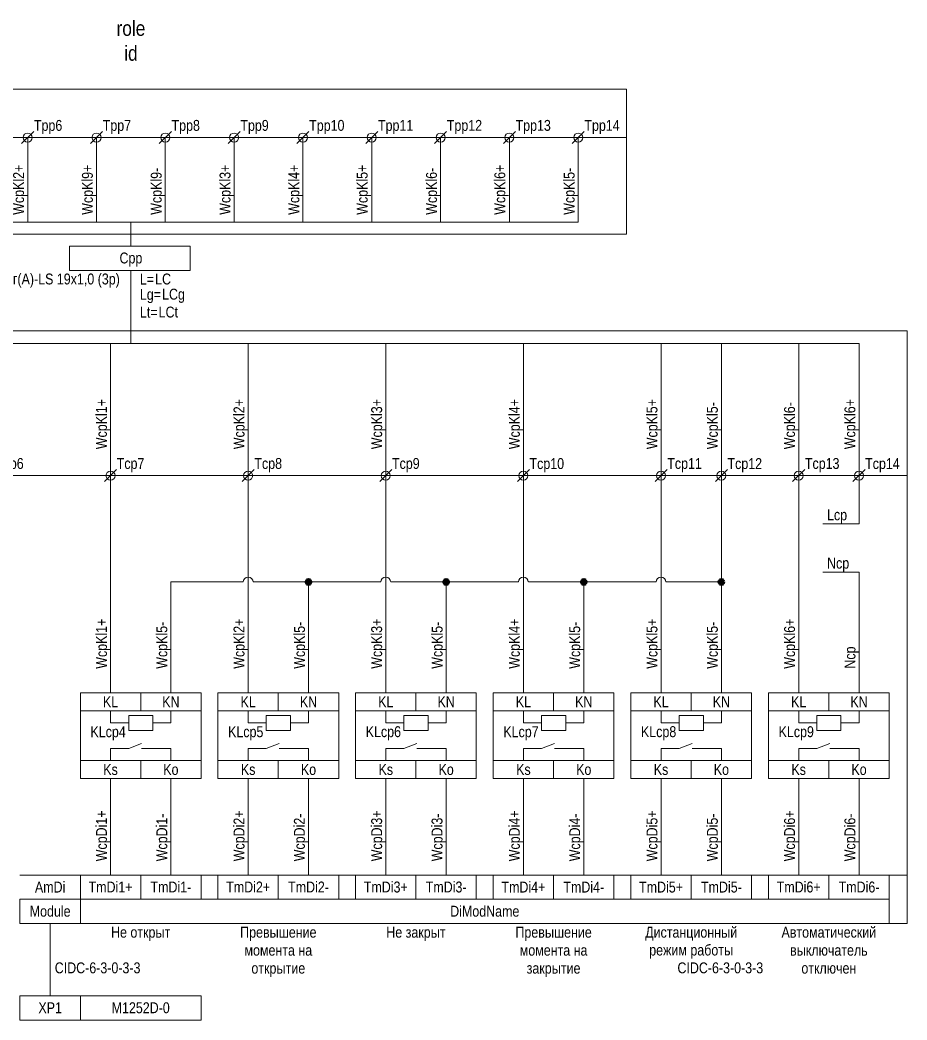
# Model space of a CAD drawing. Header units: millimetres. Extents: x 20 to 279, y -175 to -5.
# Drawn here: x 132.1 to 279.1, y -175.2 to -9.5 of the extents above; entities that cross this region are included whole.
import ezdxf

# ---------------------------------------------------------------- set-up
doc = ezdxf.new("R2010")
doc.units = ezdxf.units.MM
doc.header["$MEASUREMENT"] = 0
doc.linetypes.add('1_1', pattern=[2000, 1000, -1000])
doc.linetypes.add('4_2_1_2', pattern=[6702.777624, 3527.777672, -1763.888836, 0, -1411.111116])
for name, color, linetype in [('cp_params_di', 7, 'Continuous'), ('cp_params_do', 7, 'Continuous'), ('cp_static_di', 7, 'Continuous'), ('cp_static_do', 7, 'Continuous'), ('id_params_di', 7, 'Continuous'), ('id_params_do', 7, 'Continuous'), ('id_static_di', 7, 'Continuous'), ('id_static_do', 7, 'Continuous')]:
    doc.layers.add(name, color=color, linetype=linetype)
doc.styles.add('СГЕНЕРИР_СТИЛЬ_1', font='')
doc.styles.get('СГЕНЕРИР_СТИЛЬ_1').set_extended_font_data('Arial Narrow')

msp = doc.modelspace()

# ---------------------------------------------------------------- hatches: boundary and pattern name
at = {"layer": 'cp_static_di', "linetype": 'Continuous', "lineweight": 0, "true_color": 0x000000}
for points in [[(179.52, -102.62), (179.55, -102.78), (179.64, -102.91), (179.77, -102.99), (179.92, -103.02), (180.08, -102.99), (180.21, -102.91), (180.29, -102.78), (180.32, -102.62), (180.29, -102.47), (180.21, -102.34), (180.08, -102.25), (179.92, -102.22), (179.77, -102.25), (179.64, -102.34), (179.55, -102.47)], [(202.32, -102.62), (202.35, -102.78), (202.44, -102.91), (202.57, -102.99), (202.72, -103.02), (202.88, -102.99), (203.01, -102.91), (203.09, -102.78), (203.12, -102.62), (203.09, -102.47), (203.01, -102.34), (202.88, -102.25), (202.72, -102.22), (202.57, -102.25), (202.44, -102.34), (202.35, -102.47)], [(225.12, -102.62), (225.15, -102.78), (225.24, -102.91), (225.37, -102.99), (225.52, -103.02), (225.68, -102.99), (225.81, -102.91), (225.89, -102.78), (225.92, -102.62), (225.89, -102.47), (225.81, -102.34), (225.68, -102.25), (225.52, -102.22), (225.37, -102.25), (225.24, -102.34), (225.15, -102.47)]]:
    msp.add_hatch(color=18, dxfattribs=at).paths.add_polyline_path(points)
at = {"layer": 'id_static_di', "linetype": 'Continuous', "lineweight": 0, "true_color": 0x000000}
msp.add_hatch(color=18, dxfattribs=at).paths.add_polyline_path([(247.92, -102.62), (247.95, -102.78), (248.04, -102.91), (248.17, -102.99), (248.32, -103.02), (248.48, -102.99), (248.61, -102.91), (248.69, -102.78), (248.72, -102.62), (248.69, -102.47), (248.61, -102.34), (248.48, -102.25), (248.32, -102.22), (248.17, -102.25), (248.04, -102.34), (247.95, -102.47)])

# ---------------------------------------------------------------- linework, layer by layer
at = {"layer": 'cp_static_di', "color": 7, "linetype": '1_1', "lineweight": 15, "ltscale": 100}
msp.add_line((279.07, -61), (56.53, -61), dxfattribs=at)
at = {"layer": 'cp_static_di', "color": 7, "linetype": 'Continuous', "lineweight": 15, "ltscale": 100}
for p, q in [((71.53, -63.14), (271.12, -63.14)), ((147.12, -63.14), (147.12, -85)), ((169.92, -63.14), (169.92, -85)), ((192.72, -63.14), (192.72, -85)), ((215.52, -63.14), (215.52, -85)), ((238.32, -63.14), (238.32, -85)), ((248.32, -63.14), (248.32, -85)), ((261.12, -63.14), (261.12, -85)), ((271.12, -63.14), (271.12, -85)), ((146.12, -86), (148.12, -84)), ((168.92, -86), (170.92, -84)), ((147.12, -85), (147.12, -121)), ((169.92, -85), (169.92, -121)), ((192.72, -85), (192.72, -121)), ((215.52, -85), (215.52, -121)), ((238.32, -85), (238.32, -121)), ((248.32, -121), (248.32, -85)), ((261.12, -85), (261.12, -121)), ((271.12, -85), (271.12, -93)), ((265.15, -93), (271.12, -93)), ((265.15, -101), (271.12, -101)), ((271.12, -121), (271.12, -101)), ((157.12, -121), (157.12, -102.62)), ((179.92, -121), (179.92, -103.02)), ((202.72, -121), (202.72, -103.02)), ((225.52, -121), (225.52, -103.02)), ((147.12, -135.18), (147.12, -151.18)), ((157.12, -135.18), (157.12, -151.18)), ((169.92, -135.18), (169.92, -151.18)), ((179.92, -135.18), (179.92, -151.18)), ((192.72, -135.18), (192.72, -151.18)), ((202.72, -135.18), (202.72, -151.18)), ((215.52, -135.18), (215.52, -151.18)), ((225.52, -135.18), (225.52, -151.18)), ((238.32, -135.18), (238.32, -151.18)), ((248.32, -135.18), (248.32, -151.18)), ((261.12, -135.18), (261.12, -151.18)), ((271.12, -135.18), (271.12, -151.18)), ((132.12, -151.18), (279.07, -151.18)), ((132.12, -159.18), (279.07, -159.18))]:
    msp.add_line(p, q, dxfattribs=at)
at = {"layer": 'cp_static_di', "color": 7, "linetype": '4_2_1_2', "lineweight": 15, "ltscale": 100}
msp.add_line((56.53, -85), (279.07, -85), dxfattribs=at)
at = {"layer": 'cp_static_di', "color": 7, "linetype": 'Continuous', "lineweight": 15, "ltscale": 100}
for points in [[(142.12, -135.18), (162.12, -135.18), (162.12, -121), (142.12, -121)], [(142.12, -123.96), (152.12, -123.96), (152.12, -121), (142.12, -121)], [(152.12, -123.96), (162.12, -123.96), (162.12, -121), (152.12, -121)], [(164.92, -135.18), (184.92, -135.18), (184.92, -121), (164.92, -121)], [(164.92, -123.96), (174.92, -123.96), (174.92, -121), (164.92, -121)], [(174.92, -123.96), (184.92, -123.96), (184.92, -121), (174.92, -121)], [(187.72, -135.18), (207.72, -135.18), (207.72, -121), (187.72, -121)], [(187.72, -123.96), (197.72, -123.96), (197.72, -121), (187.72, -121)], [(197.72, -123.96), (207.72, -123.96), (207.72, -121), (197.72, -121)], [(210.52, -135.18), (230.52, -135.18), (230.52, -121), (210.52, -121)], [(210.52, -123.96), (220.52, -123.96), (220.52, -121), (210.52, -121)], [(220.52, -123.96), (230.52, -123.96), (230.52, -121), (220.52, -121)], [(233.32, -135.18), (253.32, -135.18), (253.32, -121), (233.32, -121)], [(233.32, -123.96), (243.32, -123.96), (243.32, -121), (233.32, -121)], [(243.32, -123.96), (253.32, -123.96), (253.32, -121), (243.32, -121)], [(256.12, -135.18), (276.12, -135.18), (276.12, -121), (256.12, -121)], [(256.12, -123.96), (266.12, -123.96), (266.12, -121), (256.12, -121)], [(266.12, -123.96), (276.12, -123.96), (276.12, -121), (266.12, -121)], [(154.13, -124.72), (154.13, -127.21), (150.13, -127.21), (150.13, -124.72)], [(176.93, -124.72), (176.93, -127.21), (172.93, -127.21), (172.93, -124.72)], [(199.73, -124.72), (199.73, -127.21), (195.73, -127.21), (195.73, -124.72)], [(222.53, -124.72), (222.53, -127.21), (218.53, -127.21), (218.53, -124.72)], [(245.33, -124.72), (245.33, -127.21), (241.33, -127.21), (241.33, -124.72)], [(268.12, -124.72), (268.12, -127.21), (264.12, -127.21), (264.12, -124.72)], [(142.12, -135.18), (152.12, -135.18), (152.12, -132.21), (142.12, -132.21)], [(152.12, -135.18), (162.12, -135.18), (162.12, -132.21), (152.12, -132.21)], [(164.92, -135.18), (174.92, -135.18), (174.92, -132.21), (164.92, -132.21)], [(174.92, -135.18), (184.92, -135.18), (184.92, -132.21), (174.92, -132.21)], [(187.72, -135.18), (197.72, -135.18), (197.72, -132.21), (187.72, -132.21)], [(197.72, -135.18), (207.72, -135.18), (207.72, -132.21), (197.72, -132.21)], [(210.52, -135.18), (220.52, -135.18), (220.52, -132.21), (210.52, -132.21)], [(220.52, -135.18), (230.52, -135.18), (230.52, -132.21), (220.52, -132.21)], [(233.32, -135.18), (243.32, -135.18), (243.32, -132.21), (233.32, -132.21)], [(243.32, -135.18), (253.32, -135.18), (253.32, -132.21), (243.32, -132.21)], [(256.12, -135.18), (266.12, -135.18), (266.12, -132.21), (256.12, -132.21)], [(266.12, -135.18), (276.12, -135.18), (276.12, -132.21), (266.12, -132.21)], [(142.12, -151.18), (152.12, -151.18), (152.12, -155.18), (142.12, -155.18)], [(152.12, -151.18), (162.12, -151.18), (162.12, -155.18), (152.12, -155.18)], [(164.92, -151.18), (174.92, -151.18), (174.92, -155.18), (164.92, -155.18)], [(174.92, -151.18), (184.92, -151.18), (184.92, -155.18), (174.92, -155.18)], [(187.72, -151.18), (197.72, -151.18), (197.72, -155.18), (187.72, -155.18)], [(197.72, -151.18), (207.72, -151.18), (207.72, -155.18), (197.72, -155.18)], [(210.52, -151.18), (220.52, -151.18), (220.52, -155.18), (210.52, -155.18)], [(220.52, -151.18), (230.52, -151.18), (230.52, -155.18), (220.52, -155.18)], [(233.32, -151.18), (243.32, -151.18), (243.32, -155.18), (233.32, -155.18)], [(243.32, -151.18), (253.32, -151.18), (253.32, -155.18), (243.32, -155.18)], [(256.12, -151.18), (266.12, -151.18), (266.12, -155.18), (256.12, -155.18)], [(266.12, -151.18), (276.12, -151.18), (276.12, -155.18), (266.12, -155.18)], [(142.12, -155.18), (276.12, -155.18), (276.12, -159.18), (142.12, -159.18)]]:
    msp.add_lwpolyline(points, close=True, dxfattribs=at)
for points in [[(147.13, -123.96), (147.13, -125.96), (150.13, -125.96)], [(157.12, -123.96), (157.12, -125.96), (154.13, -125.96)], [(169.93, -123.96), (169.93, -125.96), (172.93, -125.96)], [(179.92, -123.96), (179.92, -125.96), (176.93, -125.96)], [(192.73, -123.96), (192.73, -125.96), (195.73, -125.96)], [(202.72, -123.96), (202.72, -125.96), (199.73, -125.96)], [(215.53, -123.96), (215.53, -125.96), (218.53, -125.96)], [(225.52, -123.96), (225.52, -125.96), (222.53, -125.96)], [(238.33, -123.96), (238.33, -125.96), (241.33, -125.96)], [(248.32, -123.96), (248.32, -125.96), (245.33, -125.96)], [(261.13, -123.96), (261.13, -125.96), (264.12, -125.96)], [(271.12, -123.96), (271.12, -125.96), (268.12, -125.96)], [(147.13, -132.21), (147.13, -130.18), (150.13, -130.18)], [(150.13, -130.18), (152.27, -129.35)], [(154.13, -130.18), (152.27, -130.18)], [(157.12, -132.21), (157.12, -130.18), (154.13, -130.18)], [(169.93, -132.21), (169.93, -130.18), (172.93, -130.18)], [(172.93, -130.18), (175.06, -129.35)], [(176.93, -130.18), (175.07, -130.18)], [(179.92, -132.21), (179.92, -130.18), (176.93, -130.18)], [(192.73, -132.21), (192.73, -130.18), (195.73, -130.18)], [(195.73, -130.18), (197.86, -129.35)], [(199.73, -130.18), (197.86, -130.18)], [(202.72, -132.21), (202.72, -130.18), (199.73, -130.18)], [(215.53, -132.21), (215.53, -130.18), (218.53, -130.18)], [(218.53, -130.18), (220.66, -129.35)], [(222.53, -130.18), (220.66, -130.18)], [(225.52, -132.21), (225.52, -130.18), (222.53, -130.18)], [(238.33, -132.21), (238.33, -130.18), (241.33, -130.18)], [(241.33, -130.18), (243.46, -129.35)], [(245.33, -130.18), (243.46, -130.18)], [(248.32, -132.21), (248.32, -130.18), (245.33, -130.18)], [(261.13, -132.21), (261.13, -130.18), (264.12, -130.18)], [(264.12, -130.18), (266.26, -129.35)], [(268.12, -130.18), (266.26, -130.18)], [(271.12, -132.21), (271.12, -130.18), (268.12, -130.18)]]:
    msp.add_lwpolyline(points, dxfattribs=at)
for centre in [(147.12, -85), (169.92, -85)]:
    msp.add_circle(centre, 0.75, dxfattribs=at)
at = {"layer": 'cp_static_di', "color": 7, "linetype": 'Continuous', "lineweight": 70, "ltscale": 100}
for centre in [(179.92, -102.62), (202.72, -102.62), (225.52, -102.62)]:
    msp.add_circle(centre, 0.4, dxfattribs=at)
at = {"layer": 'cp_static_di', "color": 7, "linetype": 'Continuous', "lineweight": 15, "ltscale": 100}
for centre in [(169.92, -102.62), (192.72, -102.62), (215.52, -102.62), (238.32, -102.62)]:
    msp.add_arc(centre, 0.815, 0, 180, dxfattribs=at)
at = {"layer": 'cp_static_do', "color": 7, "linetype": '1_1', "lineweight": 15, "ltscale": 100}
msp.add_line((279.07, -61), (279.07, -159.18), dxfattribs=at)
at = {"layer": 'cp_static_do', "color": 7, "linetype": 'Continuous', "lineweight": 15, "ltscale": 100}
for p, q in [((191.72, -86), (193.72, -84)), ((214.52, -86), (216.52, -84)), ((237.32, -86), (239.32, -84)), ((247.32, -86), (249.32, -84)), ((260.12, -86), (262.12, -84)), ((270.12, -86), (272.12, -84)), ((137.12, -159.18), (137.12, -171.18))]:
    msp.add_line(p, q, dxfattribs=at)
for points in [[(142.12, -159.18), (132.12, -159.18), (132.12, -155.18), (142.12, -155.18)], [(142.12, -175.18), (132.12, -175.18), (132.12, -171.18), (142.12, -171.18)], [(142.12, -171.18), (162.12, -171.18), (162.12, -175.18), (142.12, -175.18)]]:
    msp.add_lwpolyline(points, close=True, dxfattribs=at)
for centre in [(192.72, -85), (215.52, -85), (238.32, -85), (248.32, -85), (261.12, -85), (271.12, -85)]:
    msp.add_circle(centre, 0.75, dxfattribs=at)
at = {"layer": 'id_static_di', "color": 7, "linetype": 'Continuous', "lineweight": 15, "ltscale": 100}
for p, q in [((150.5, -63.14), (150.5, -51)), ((169.11, -102.62), (157.12, -102.62)), ((191.91, -102.62), (170.74, -102.62)), ((214.71, -102.62), (193.54, -102.62)), ((237.51, -102.62), (216.34, -102.62)), ((247.92, -102.62), (239.14, -102.62))]:
    msp.add_line(p, q, dxfattribs=at)
at = {"layer": 'id_static_di', "color": 7, "linetype": 'Continuous', "lineweight": 70, "ltscale": 100}
msp.add_circle((248.32, -102.62), 0.4, dxfattribs=at)
at = {"layer": 'id_static_do', "color": 7, "linetype": '1_1', "lineweight": 15, "ltscale": 100}
for p, q in [((232.58, -21), (69.68, -21)), ((232.58, -45), (232.58, -21)), ((232.58, -45), (69.68, -45))]:
    msp.add_line(p, q, dxfattribs=at)
at = {"layer": 'id_static_do', "color": 7, "linetype": 'Continuous', "lineweight": 15, "ltscale": 100}
for p, q in [((132.4, -30), (134.4, -28)), ((143.8, -30), (145.8, -28)), ((155.2, -30), (157.2, -28)), ((166.6, -30), (168.6, -28)), ((178, -30), (180, -28)), ((189.4, -30), (191.4, -28)), ((200.8, -30), (202.8, -28)), ((212.2, -30), (214.2, -28)), ((223.6, -30), (225.6, -28)), ((133.4, -43), (133.4, -29)), ((144.8, -43), (144.8, -29)), ((156.2, -43), (156.2, -29)), ((167.6, -43), (167.6, -29)), ((179, -43), (179, -29)), ((190.4, -43), (190.4, -29)), ((201.8, -43), (201.8, -29)), ((213.2, -43), (213.2, -29)), ((224.6, -43), (224.6, -29)), ((76.4, -43), (224.6, -43)), ((150.5, -47), (150.5, -43))]:
    msp.add_line(p, q, dxfattribs=at)
at = {"layer": 'id_static_do', "color": 7, "linetype": '4_2_1_2', "lineweight": 15, "ltscale": 100}
msp.add_line((69.68, -29), (232.58, -29), dxfattribs=at)
at = {"layer": 'id_static_do', "color": 7, "linetype": 'Continuous', "lineweight": 15, "ltscale": 100}
msp.add_lwpolyline([(140.33, -51), (160.33, -51), (160.33, -47), (140.33, -47)], close=True, dxfattribs=at)
for centre in [(133.4, -29), (144.8, -29), (156.2, -29), (167.6, -29), (179, -29), (190.4, -29), (201.8, -29), (213.2, -29), (224.6, -29)]:
    msp.add_circle(centre, 0.75, dxfattribs=at)

# ---------------------------------------------------------------- texts
at = {"layer": 'cp_params_di', "color": 7, "linetype": 'Continuous', "lineweight": 15, "char_height": 1.8, "rotation": 90, "style": 'СГЕНЕРИР_СТИЛЬ_1'}
for s, insert, attachment_point in [('\\A1;{\\pql;\\fArial Narrow|b0|i0|c204|p34;WcpKl\\fArial Narrow|b0|i0|c204|p34;2\\fArial Narrow|b0|i0|c204|p34;+}', (130.99, -41.8), 1), ('\\A1;{\\pql;\\fArial Narrow|b0|i0|c204|p34;WcpKl\\fArial Narrow|b0|i0|c204|p34;9\\fArial Narrow|b0|i0|c204|p34;+}', (142.39, -41.8), 1), ('\\A1;{\\pql;\\fArial Narrow|b0|i0|c204|p34;WcpKl\\fArial Narrow|b0|i0|c204|p34;9\\fArial Narrow|b0|i0|c204|p34;-}', (153.79, -41.8), 1), ('\\A1;{\\pql;\\fArial Narrow|b0|i0|c204|p34;WcpKl\\fArial Narrow|b0|i0|c204|p34;3\\fArial Narrow|b0|i0|c204|p34;+}', (165.19, -41.8), 1), ('\\A1;{\\pql;\\fArial Narrow|b0|i0|c204|p34;WcpKl\\fArial Narrow|b0|i0|c204|p34;4\\fArial Narrow|b0|i0|c204|p34;+}', (176.6, -41.8), 1), ('\\A1;{\\pql;\\fArial Narrow|b0|i0|c204|p34;WcpKl\\fArial Narrow|b0|i0|c204|p34;5\\fArial Narrow|b0|i0|c204|p34;+}', (187.91, -41.8), 1), ('\\A1;{\\pql;\\fArial Narrow|b0|i0|c204|p34;WcpKl\\fArial Narrow|b0|i0|c204|p34;6\\fArial Narrow|b0|i0|c204|p34;-}', (199.39, -41.8), 1), ('\\A1;{\\pql;\\fArial Narrow|b0|i0|c204|p34;WcpKl\\fArial Narrow|b0|i0|c204|p34;6\\fArial Narrow|b0|i0|c204|p34;+}', (210.71, -41.8), 1), ('\\A1;{\\pql;\\fArial Narrow|b0|i0|c204|p34;WcpKl\\fArial Narrow|b0|i0|c204|p34;5\\fArial Narrow|b0|i0|c204|p34;-}', (222.2, -41.8), 1), ('\\A1;{\\pql;\\fArial Narrow|b0|i0|c204|p34;Wcp\\fArial Narrow|b0|i0|c204|p34;Kl1+}', (144.72, -80.63), 1), ('\\A1;{\\pql;\\fArial Narrow|b0|i0|c204|p34;WcpKl\\fArial Narrow|b0|i0|c204|p34;2\\fArial Narrow|b0|i0|c204|p34;+}', (167.51, -80.63), 1), ('\\A1;{\\pql;\\fArial Narrow|b0|i0|c204|p34;WcpKl\\fArial Narrow|b0|i0|c204|p34;3\\fArial Narrow|b0|i0|c204|p34;+}', (190.31, -80.63), 1), ('\\A1;{\\pql;\\fArial Narrow|b0|i0|c204|p34;WcpKl\\fArial Narrow|b0|i0|c204|p34;4\\fArial Narrow|b0|i0|c204|p34;+}', (213.12, -80.63), 1), ('\\A1;{\\pql;\\fArial Narrow|b0|i0|c204|p34;WcpKl\\fArial Narrow|b0|i0|c204|p34;5\\fArial Narrow|b0|i0|c204|p34;+}', (235.92, -80.63), 1), ('\\A1;{\\pql;\\fArial Narrow|b0|i0|c204|p34;WcpKl\\fArial Narrow|b0|i0|c204|p34;6\\fArial Narrow|b0|i0|c204|p34;+}', (268.71, -80.63), 1), ('\\A1;{\\pql;\\fArial Narrow|b0|i0|c204|p34;WcpKl\\fArial Narrow|b0|i0|c204|p34;5\\fArial Narrow|b0|i0|c204|p34;-}', (245.92, -80.63), 1), ('\\A1;{\\pql;\\fArial Narrow|b0|i0|c204|p34;WcpKl\\fArial Narrow|b0|i0|c204|p34;6\\fArial Narrow|b0|i0|c204|p34;-}', (258.71, -80.63), 1), ('\\A1;{\\pql;\\fArial Narrow|b0|i0|c204|p34;Wcp\\fArial Narrow|b0|i0|c204|p34;Kl1+}', (144.72, -117), 1), ('\\A1;{\\pql;\\fArial Narrow|b0|i0|c204|p34;WcpKl\\fArial Narrow|b0|i0|c204|p34;5\\fArial Narrow|b0|i0|c204|p34;-}', (154.72, -117), 1), ('\\A1;{\\pql;\\fArial Narrow|b0|i0|c204|p34;WcpKl\\fArial Narrow|b0|i0|c204|p34;2\\fArial Narrow|b0|i0|c204|p34;+}', (167.51, -117), 1), ('\\A1;{\\pql;\\fArial Narrow|b0|i0|c204|p34;WcpKl\\fArial Narrow|b0|i0|c204|p34;5\\fArial Narrow|b0|i0|c204|p34;-}', (177.52, -117), 1), ('\\A1;{\\pql;\\fArial Narrow|b0|i0|c204|p34;WcpKl\\fArial Narrow|b0|i0|c204|p34;3\\fArial Narrow|b0|i0|c204|p34;+}', (190.31, -117), 1), ('\\A1;{\\pql;\\fArial Narrow|b0|i0|c204|p34;WcpKl\\fArial Narrow|b0|i0|c204|p34;5\\fArial Narrow|b0|i0|c204|p34;-}', (200.32, -117), 1), ('\\A1;{\\pql;\\fArial Narrow|b0|i0|c204|p34;WcpKl\\fArial Narrow|b0|i0|c204|p34;4\\fArial Narrow|b0|i0|c204|p34;+}', (213.12, -117), 1), ('\\A1;{\\pql;\\fArial Narrow|b0|i0|c204|p34;WcpKl\\fArial Narrow|b0|i0|c204|p34;5\\fArial Narrow|b0|i0|c204|p34;-}', (223.12, -117), 1), ('\\A1;{\\pql;\\fArial Narrow|b0|i0|c204|p34;WcpKl\\fArial Narrow|b0|i0|c204|p34;5\\fArial Narrow|b0|i0|c204|p34;+}', (235.92, -117), 1), ('\\A1;{\\pql;\\fArial Narrow|b0|i0|c204|p34;WcpKl\\fArial Narrow|b0|i0|c204|p34;5\\fArial Narrow|b0|i0|c204|p34;-}', (245.92, -117), 1), ('\\A1;{\\pql;\\fArial Narrow|b0|i0|c204|p34;WcpKl\\fArial Narrow|b0|i0|c204|p34;6\\fArial Narrow|b0|i0|c204|p34;+}', (258.71, -117), 1), ('\\A1;{\\pqc;\\fArial Narrow|b0|i0|c204|p34;N\\fArial Narrow|b0|i0|c204|p34;cp}', (268.72, -115.14), 2), ('\\A1;{\\pql;\\fArial Narrow|b0|i0|c204|p34;WcpDi1\\fArial Narrow|b0|i0|c204|p34;+}', (144.72, -148.89), 1), ('\\A1;{\\pql;\\fArial Narrow|b0|i0|c204|p34;WcpDi\\fArial Narrow|b0|i0|c204|p34;2\\fArial Narrow|b0|i0|c204|p34;+}', (167.51, -148.89), 1), ('\\A1;{\\pql;\\fArial Narrow|b0|i0|c204|p34;WcpDi\\fArial Narrow|b0|i0|c204|p34;3\\fArial Narrow|b0|i0|c204|p34;+}', (190.31, -148.89), 1), ('\\A1;{\\pql;\\fArial Narrow|b0|i0|c204|p34;WcpDi\\fArial Narrow|b0|i0|c204|p34;4\\fArial Narrow|b0|i0|c204|p34;+}', (213.12, -148.89), 1), ('\\A1;{\\pql;\\fArial Narrow|b0|i0|c204|p34;WcpDi\\fArial Narrow|b0|i0|c204|p34;5\\fArial Narrow|b0|i0|c204|p34;+}', (235.92, -148.89), 1), ('\\A1;{\\pql;\\fArial Narrow|b0|i0|c204|p34;WcpDi\\fArial Narrow|b0|i0|c204|p34;6\\fArial Narrow|b0|i0|c204|p34;+}', (258.71, -148.89), 1), ('\\A1;{\\pql;\\fArial Narrow|b0|i0|c204|p34;WcpDi1\\fArial Narrow|b0|i0|c204|p34;-}', (154.72, -148.89), 1), ('\\A1;{\\pql;\\fArial Narrow|b0|i0|c204|p34;WcpDi\\fArial Narrow|b0|i0|c204|p34;2\\fArial Narrow|b0|i0|c204|p34;-}', (177.51, -148.89), 1), ('\\A1;{\\pql;\\fArial Narrow|b0|i0|c204|p34;WcpDi\\fArial Narrow|b0|i0|c204|p34;3\\fArial Narrow|b0|i0|c204|p34;-}', (200.31, -148.89), 1), ('\\A1;{\\pql;\\fArial Narrow|b0|i0|c204|p34;WcpDi\\fArial Narrow|b0|i0|c204|p34;4\\fArial Narrow|b0|i0|c204|p34;-}', (223.12, -148.89), 1), ('\\A1;{\\pql;\\fArial Narrow|b0|i0|c204|p34;WcpDi\\fArial Narrow|b0|i0|c204|p34;5\\fArial Narrow|b0|i0|c204|p34;-}', (245.92, -148.89), 1), ('\\A1;{\\pql;\\fArial Narrow|b0|i0|c204|p34;WcpDi\\fArial Narrow|b0|i0|c204|p34;6\\fArial Narrow|b0|i0|c204|p34;-}', (268.71, -148.89), 1)]:
    msp.add_mtext(s, dxfattribs=dict(at, insert=insert, attachment_point=attachment_point))
at = {"layer": 'cp_params_di', "color": 7, "linetype": 'Continuous', "lineweight": 15, "char_height": 1.8, "style": 'СГЕНЕРИР_СТИЛЬ_1'}
for s, insert, attachment_point in [('\\A1;{\\pql;\\fArial Narrow|b0|i0|c204|p34;Tcp6}', (128.15, -82.09), 1), ('\\A1;{\\pql;\\fArial Narrow|b0|i0|c204|p34;Tcp7}', (148.15, -82.09), 1), ('\\A1;{\\pql;\\fArial Narrow|b0|i0|c204|p34;Tcp8}', (170.95, -82.09), 1), ('\\A1;{\\pqc;\\fArial Narrow|b0|i0|c204|p34;L\\fArial Narrow|b0|i0|c204|p34;cp}', (267.48, -90.6), 2), ('\\A1;{\\pqc;\\fArial Narrow|b0|i0|c204|p34;N\\fArial Narrow|b0|i0|c204|p34;cp}', (267.66, -98.6), 2), ('\\A1;{\\pqc;\\fArial Narrow|b0|i0|c204|p34;K\\fArial Narrow|b0|i0|c204|p34;L}', (147.12, -121.56), 2), ('\\A1;{\\pqc;\\fArial Narrow|b0|i0|c204|p34;K\\fArial Narrow|b0|i0|c204|p34;N}', (157.12, -121.56), 2), ('\\A1;{\\pqc;\\fArial Narrow|b0|i0|c204|p34;K\\fArial Narrow|b0|i0|c204|p34;L}', (169.92, -121.56), 2), ('\\A1;{\\pqc;\\fArial Narrow|b0|i0|c204|p34;K\\fArial Narrow|b0|i0|c204|p34;N}', (179.92, -121.56), 2), ('\\A1;{\\pqc;\\fArial Narrow|b0|i0|c204|p34;K\\fArial Narrow|b0|i0|c204|p34;L}', (192.72, -121.56), 2), ('\\A1;{\\pqc;\\fArial Narrow|b0|i0|c204|p34;K\\fArial Narrow|b0|i0|c204|p34;N}', (202.72, -121.56), 2), ('\\A1;{\\pqc;\\fArial Narrow|b0|i0|c204|p34;K\\fArial Narrow|b0|i0|c204|p34;L}', (215.52, -121.56), 2), ('\\A1;{\\pqc;\\fArial Narrow|b0|i0|c204|p34;K\\fArial Narrow|b0|i0|c204|p34;N}', (225.52, -121.56), 2), ('\\A1;{\\pqc;\\fArial Narrow|b0|i0|c204|p34;K\\fArial Narrow|b0|i0|c204|p34;L}', (238.32, -121.56), 2), ('\\A1;{\\pqc;\\fArial Narrow|b0|i0|c204|p34;K\\fArial Narrow|b0|i0|c204|p34;N}', (248.32, -121.56), 2), ('\\A1;{\\pqc;\\fArial Narrow|b0|i0|c204|p34;K\\fArial Narrow|b0|i0|c204|p34;L}', (261.12, -121.56), 2), ('\\A1;{\\pqc;\\fArial Narrow|b0|i0|c204|p34;K\\fArial Narrow|b0|i0|c204|p34;N}', (271.12, -121.56), 2), ('\\A1;{\\pqc;\\fArial Narrow|b0|i0|c204|p34;KLcp\\fArial Narrow|b0|i0|c204|p34;4}', (146.72, -126.53), 2), ('\\A1;{\\pqc;\\fArial Narrow|b0|i0|c204|p34;KLcp\\fArial Narrow|b0|i0|c204|p34;5}', (169.52, -126.53), 2), ('\\A1;{\\pqc;\\fArial Narrow|b0|i0|c204|p34;KLcp\\fArial Narrow|b0|i0|c204|p34;6}', (192.32, -126.52), 2), ('\\A1;{\\pqc;\\fArial Narrow|b0|i0|c204|p34;KLcp\\fArial Narrow|b0|i0|c204|p34;7}', (215.12, -126.53), 2), ('\\A1;{\\pqc;\\fArial Narrow|b0|i0|c204|p34;KLcp\\fArial Narrow|b0|i0|c204|p34;8}', (237.92, -126.52), 2), ('\\A1;{\\pqc;\\fArial Narrow|b0|i0|c204|p34;KLcp\\fArial Narrow|b0|i0|c204|p34;9}', (260.72, -126.52), 2), ('\\A1;{\\pqc;\\fArial Narrow|b0|i0|c204|p34;Ks}', (147.12, -132.78), 2), ('\\A1;{\\pqc;\\fArial Narrow|b0|i0|c204|p34;Ko}', (157.12, -132.78), 2), ('\\A1;{\\pqc;\\fArial Narrow|b0|i0|c204|p34;Ks}', (169.92, -132.78), 2), ('\\A1;{\\pqc;\\fArial Narrow|b0|i0|c204|p34;Ko}', (179.92, -132.78), 2), ('\\A1;{\\pqc;\\fArial Narrow|b0|i0|c204|p34;Ks}', (192.72, -132.78), 2), ('\\A1;{\\pqc;\\fArial Narrow|b0|i0|c204|p34;Ko}', (202.72, -132.78), 2), ('\\A1;{\\pqc;\\fArial Narrow|b0|i0|c204|p34;Ks}', (215.52, -132.78), 2), ('\\A1;{\\pqc;\\fArial Narrow|b0|i0|c204|p34;Ko}', (225.52, -132.78), 2), ('\\A1;{\\pqc;\\fArial Narrow|b0|i0|c204|p34;Ks}', (238.32, -132.78), 2), ('\\A1;{\\pqc;\\fArial Narrow|b0|i0|c204|p34;Ko}', (248.32, -132.78), 2), ('\\A1;{\\pqc;\\fArial Narrow|b0|i0|c204|p34;Ks}', (261.12, -132.78), 2), ('\\A1;{\\pqc;\\fArial Narrow|b0|i0|c204|p34;Ko}', (271.12, -132.78), 2), ('\\A1;{\\pqc;\\fArial Narrow|b0|i0|c204|p34;Am\\fArial Narrow|b0|i0|c204|p34;Di}', (137.12, -152.26), 2), ('\\A1;{\\pqc;\\fArial Narrow|b0|i0|c204|p34;TmDi1\\fArial Narrow|b0|i0|c204|p34;+}', (147.12, -152.25), 2), ('\\A1;{\\pqc;\\fArial Narrow|b0|i0|c204|p34;TmDi1\\fArial Narrow|b0|i0|c204|p34;-}', (157.12, -152.25), 2), ('\\A1;{\\pqc;\\fArial Narrow|b0|i0|c204|p34;TmDi2\\fArial Narrow|b0|i0|c204|p34;+}', (169.92, -152.25), 2), ('\\A1;{\\pqc;\\fArial Narrow|b0|i0|c204|p34;TmDi2\\fArial Narrow|b0|i0|c204|p34;-}', (179.92, -152.25), 2), ('\\A1;{\\pqc;\\fArial Narrow|b0|i0|c204|p34;TmDi\\fArial Narrow|b0|i0|c204|p34;3\\fArial Narrow|b0|i0|c204|p34;+}', (192.72, -152.25), 2), ('\\A1;{\\pqc;\\fArial Narrow|b0|i0|c204|p34;TmDi\\fArial Narrow|b0|i0|c204|p34;3\\fArial Narrow|b0|i0|c204|p34;-}', (202.72, -152.25), 2), ('\\A1;{\\pqc;\\fArial Narrow|b0|i0|c204|p34;TmDi\\fArial Narrow|b0|i0|c204|p34;4\\fArial Narrow|b0|i0|c204|p34;+}', (215.52, -152.26), 2), ('\\A1;{\\pqc;\\fArial Narrow|b0|i0|c204|p34;TmDi\\fArial Narrow|b0|i0|c204|p34;4\\fArial Narrow|b0|i0|c204|p34;-}', (225.52, -152.26), 2), ('\\A1;{\\pqc;\\fArial Narrow|b0|i0|c204|p34;TmDi\\fArial Narrow|b0|i0|c204|p34;5\\fArial Narrow|b0|i0|c204|p34;+}', (238.32, -152.26), 2), ('\\A1;{\\pqc;\\fArial Narrow|b0|i0|c204|p34;TmDi\\fArial Narrow|b0|i0|c204|p34;5\\fArial Narrow|b0|i0|c204|p34;-}', (248.32, -152.26), 2), ('\\A1;{\\pqc;\\fArial Narrow|b0|i0|c204|p34;TmDi\\fArial Narrow|b0|i0|c204|p34;6\\fArial Narrow|b0|i0|c204|p34;+}', (261.12, -152.25), 2), ('\\A1;{\\pqc;\\fArial Narrow|b0|i0|c204|p34;TmDi\\fArial Narrow|b0|i0|c204|p34;6\\fArial Narrow|b0|i0|c204|p34;-}', (271.12, -152.25), 2), ('\\A1;{\\pqc;\\fArial Narrow|b0|i0|c204|p34;DiModName}', (209.12, -156.26), 2)]:
    msp.add_mtext(s, dxfattribs=dict(at, insert=insert, attachment_point=attachment_point))
at = {"layer": 'cp_params_do', "color": 7, "linetype": 'Continuous', "lineweight": 15, "char_height": 1.8, "attachment_point": 1, "style": 'СГЕНЕРИР_СТИЛЬ_1'}
for s, insert in [('\\A1;{\\pql;\\fArial Narrow|b0|i0|c204|p34;Tcp\\fArial Narrow|b0|i0|c204|p34;9}', (193.75, -82.09)), ('\\A1;{\\pql;\\fArial Narrow|b0|i0|c204|p34;Tcp\\fArial Narrow|b0|i0|c204|p34;10}', (216.53, -82.11)), ('\\A1;{\\pql;\\fArial Narrow|b0|i0|c204|p34;Tcp\\fArial Narrow|b0|i0|c204|p34;11}', (239.35, -82.09)), ('\\A1;{\\pql;\\fArial Narrow|b0|i0|c204|p34;Tcp1\\fArial Narrow|b0|i0|c204|p34;2}', (249.33, -82.11)), ('\\A1;{\\pql;\\fArial Narrow|b0|i0|c204|p34;Tcp\\fArial Narrow|b0|i0|c204|p34;13}', (262.15, -82.09)), ('\\A1;{\\pql;\\fArial Narrow|b0|i0|c204|p34;Tcp1\\fArial Narrow|b0|i0|c204|p34;4}', (272.13, -82.11))]:
    msp.add_mtext(s, dxfattribs=dict(at, insert=insert))
at = {"layer": 'cp_static_di', "color": 7, "linetype": 'Continuous', "lineweight": 15, "char_height": 1.8, "attachment_point": 2, "style": 'СГЕНЕРИР_СТИЛЬ_1'}
for s, insert in [('\\A1;{\\pqc;\\fArial Narrow|b0|i0|c204|p34;Не открыт}', (152.12, -159.74)), ('\\A1;{\\pqc;\\fArial Narrow|b0|i0|c204|p34;Не з\\fArial Narrow|b0|i0|c204|p34;акрыт}', (197.72, -159.74))]:
    msp.add_mtext(s, dxfattribs=dict(at, insert=insert))
at = {"layer": 'cp_static_di', "color": 7, "linetype": 'Continuous', "lineweight": 15, "char_height": 1.8, "width": 20, "attachment_point": 2, "style": 'СГЕНЕРИР_СТИЛЬ_1'}
for s, insert, line_spacing_factor in [('\\A1;{\\pqc;\\fArial Narrow|b0|i0|c204|p34;Превышение момента на открытие}', (174.92, -159.74), 0.992338), ('\\A1;{\\pqc;\\fArial Narrow|b0|i0|c204|p34;Превышение момента на \\fArial Narrow|b0|i0|c204|p34;закрытие}', (220.52, -159.74), 0.992338), ('\\A1;{\\pqc;\\fArial Narrow|b0|i0|c204|p34;Дистанционный режим работы}', (243.32, -159.74), 0.982786), ('\\A1;{\\pqc;\\fArial Narrow|b0|i0|c204|p34;Автоматический выключатель отключен}', (266.12, -159.74), 0.991432)]:
    msp.add_mtext(s, dxfattribs=dict(at, insert=insert, line_spacing_factor=line_spacing_factor))
at = {"layer": 'cp_static_do', "color": 7, "linetype": 'Continuous', "lineweight": 15, "char_height": 1.8, "attachment_point": 2, "style": 'СГЕНЕРИР_СТИЛЬ_1'}
for s, insert in [('\\A1;{\\pqc;\\fArial Narrow|b0|i0|c204|p34;Module}', (137.12, -156.26)), ('\\A1;{\\pqc;\\fArial Narrow|b0|i0|c204|p34;XP1}', (137.12, -172.25)), ('\\A1;{\\pqc;\\fArial Narrow|b0|i0|c204|p34;M125\\fArial Narrow|b0|i0|c204|p34;2D\\fArial Narrow|b0|i0|c204|p34;-0}', (152.12, -172.25))]:
    msp.add_mtext(s, dxfattribs=dict(at, insert=insert))
at = {"layer": 'id_params_di', "color": 7, "linetype": 'Continuous', "lineweight": 15, "style": 'СГЕНЕРИР_СТИЛЬ_1'}
for s, insert, char_height, attachment_point in [('\\A1;{\\pqc;\\fArial Narrow|b0|i0|c204|p34;role}', (150.5, -9.66), 2.5, 2), ('\\A1;{\\pqc;\\fArial Narrow|b0|i0|c204|p34;id}', (150.5, -13.78), 2.5, 2), ('\\A1;{\\pql;\\fArial Narrow|b0|i0|c204|p34;LC}', (154.51, -51.53), 1.8, 1), ('\\A1;{\\pql;\\fArial Narrow|b0|i0|c204|p34;LCg}', (155.66, -54.05), 1.8, 1), ('\\A1;{\\pql;\\fArial Narrow|b0|i0|c204|p34;LCt}', (155.09, -57.01), 1.8, 1)]:
    msp.add_mtext(s, dxfattribs=dict(at, insert=insert, char_height=char_height, attachment_point=attachment_point))
at = {"layer": 'id_params_do', "color": 7, "linetype": 'Continuous', "lineweight": 15, "char_height": 1.8, "style": 'СГЕНЕРИР_СТИЛЬ_1'}
for s, insert, attachment_point in [('\\A1;{\\pql;\\fArial Narrow|b0|i0|c204|p34;Tpp\\fArial Narrow|b0|i0|c204|p34;6}', (134.43, -26.09), 1), ('\\A1;{\\pql;\\fArial Narrow|b0|i0|c204|p34;Tpp\\fArial Narrow|b0|i0|c204|p34;7}', (145.83, -26.09), 1), ('\\A1;{\\pql;\\fArial Narrow|b0|i0|c204|p34;Tpp\\fArial Narrow|b0|i0|c204|p34;8}', (157.23, -26.09), 1), ('\\A1;{\\pql;\\fArial Narrow|b0|i0|c204|p34;Tpp\\fArial Narrow|b0|i0|c204|p34;9}', (168.63, -26.09), 1), ('\\A1;{\\pql;\\fArial Narrow|b0|i0|c204|p34;Tpp\\fArial Narrow|b0|i0|c204|p34;10}', (180.03, -26.09), 1), ('\\A1;{\\pql;\\fArial Narrow|b0|i0|c204|p34;Tpp\\fArial Narrow|b0|i0|c204|p34;11}', (191.43, -26.09), 1), ('\\A1;{\\pql;\\fArial Narrow|b0|i0|c204|p34;Tpp\\fArial Narrow|b0|i0|c204|p34;12}', (202.83, -26.09), 1), ('\\A1;{\\pql;\\fArial Narrow|b0|i0|c204|p34;Tpp\\fArial Narrow|b0|i0|c204|p34;13}', (214.22, -26.09), 1), ('\\A1;{\\pql;\\fArial Narrow|b0|i0|c204|p34;Tpp\\fArial Narrow|b0|i0|c204|p34;14}', (225.62, -26.09), 1), ('\\A1;{\\pqc;\\fArial Narrow|b0|i0|c204|p34;C\\fArial Narrow|b0|i0|c204|p34;p\\fArial Narrow|b0|i0|c204|p34;p}', (150.5, -48.05), 2)]:
    msp.add_mtext(s, dxfattribs=dict(at, insert=insert, attachment_point=attachment_point))
at = {"layer": 'id_static_di', "color": 7, "linetype": 'Continuous', "lineweight": 15, "char_height": 1.8, "attachment_point": 1, "style": 'СГЕНЕРИР_СТИЛЬ_1'}
for s, insert in [('\\A1;{\\pql;\\fArial Narrow|b0|i0|c204|p34;КВВГнг(А)-LS 19х1,0 (3р) }', (124.76, -51.53)), ('\\A1;{\\pql;\\fArial Narrow|b0|i0|c204|p34;L=}', (151.99, -51.56)), ('\\A1;{\\pql;\\fArial Narrow|b0|i0|c204|p34;Lg=}', (151.99, -54.08)), ('\\A1;{\\pql;\\fArial Narrow|b0|i0|c204|p34;Lt=}', (151.99, -57.04)), ('\\A1;{\\pql;\\fArial Narrow|b0|i0|c204|p34;CIDC-6-3-0-3-3}', (137.88, -165.64)), ('\\A1;{\\pql;\\fArial Narrow|b0|i0|c204|p34;CIDC-6-3-0-3-3}', (241.04, -165.64))]:
    msp.add_mtext(s, dxfattribs=dict(at, insert=insert))

doc.saveas('drawing.dxf')
